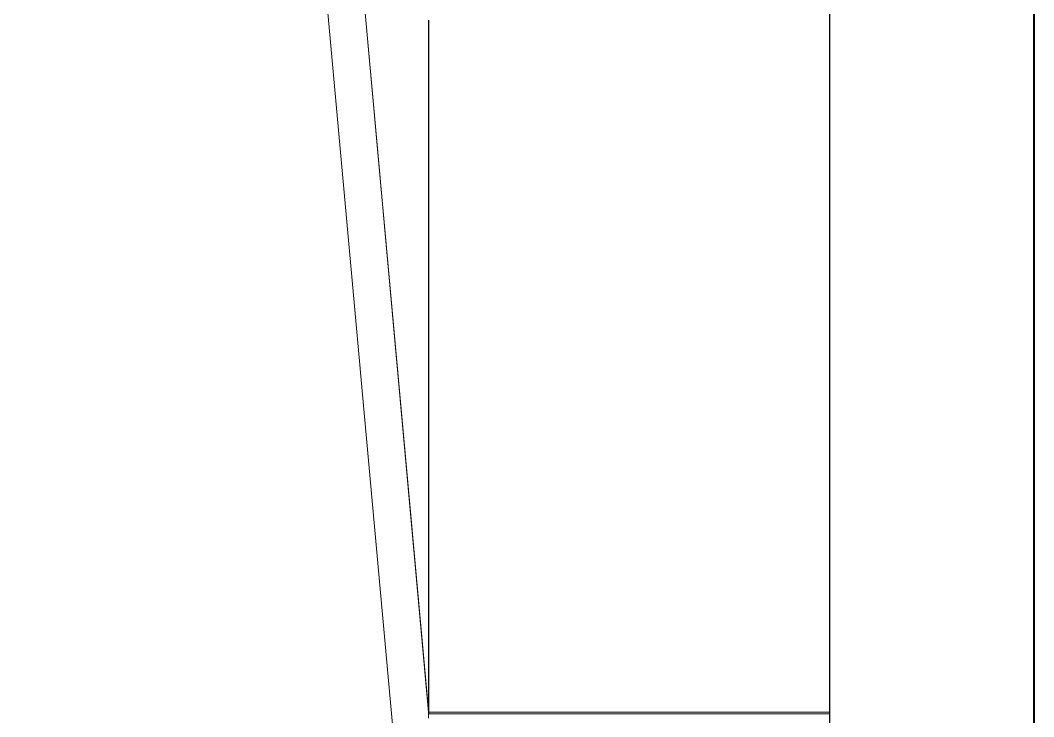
# Model space of a CAD drawing. Extents: x 65572 to 72871, y 30718 to 33858.
# Drawn here: x 65708.02 to 65710.501, y 32282.732 to 32284.437 of the extents above; entities that cross this region are included whole.
import ezdxf

# ---------------------------------------------------------------- set-up
doc = ezdxf.new("R2010")
doc.units = 0
doc.header["$LTSCALE"] = 0.5
doc.header["$MEASUREMENT"] = 0
doc.layers.get('0').update_dxf_attribs({"color": 20, "linetype": 'CONTINUOUS'})
for name, color, linetype, lineweight in [('Framing', 142, 'CONTINUOUS', 13), ('Layout', 154, 'CONTINUOUS', 5), ('Structure', 7, 'CONTINUOUS', 40)]:
    doc.layers.add(name, color=color, linetype=linetype, lineweight=lineweight)

# ---------------------------------------------------------------- blocks, each defined once
blk = doc.blocks.new('12fstg01')
at = {"color": 0, "linetype": 'ByBlock'}
blk.add_line((0.119707, 0), (0.163991, 0), dxfattribs=at)

msp = doc.modelspace()

# ---------------------------------------------------------------- linework, layer by layer
at = {"layer": 'Framing'}
msp.add_line((65710.00134, 32435.914212), (65710.00134, 32239.968035), dxfattribs=at)
at = {"layer": 'Layout', "linetype": 'ByBlock'}
for p, q in [((65708.020239, 32293.740525), (65709.019922, 32282.744013)), ((65709.020244, 32282.739827), (65708.020239, 32293.739881)), ((65708.020239, 32292.738824), (65709.019922, 32281.742312)), ((65710.00134, 32282.744013), (65709.019922, 32282.744013)), ((65710.001978, 32282.739827), (65709.020244, 32282.739827))]:
    msp.add_line(p, q, dxfattribs=at)
for points in [[(65709.019922, 32282.744013), (65709.019922, 32282.744703), (65709.019922, 32282.745394), (65709.019922, 32282.746085), (65709.019922, 32282.746775), (65709.019922, 32282.747466), (65709.019922, 32282.748157), (65709.019922, 32282.748847), (65709.019922, 32282.749538), (65709.019922, 32282.750228), (65709.019922, 32282.750919), (65709.019922, 32282.75161), (65709.019922, 32282.7523), (65709.019922, 32282.752991), (65709.019922, 32282.753682), (65709.019922, 32282.754372), (65709.019922, 32282.755063), (65709.019922, 32282.755754), (65709.019922, 32282.756444), (65709.019922, 32282.757135), (65709.019922, 32282.757825), (65709.019922, 32282.758516), (65709.019922, 32282.759207), (65709.019922, 32282.759897), (65709.019922, 32282.760588), (65709.019922, 32282.761279), (65709.019922, 32282.761969), (65709.019922, 32282.76266), (65709.019922, 32282.76335), (65709.019922, 32282.764041), (65709.019922, 32282.764732), (65709.019922, 32282.765422), (65709.019922, 32282.766113), (65709.019922, 32282.766804), (65709.019922, 32282.767494), (65709.019922, 32282.768185), (65709.019922, 32282.768875), (65709.019922, 32282.769566), (65709.019922, 32282.770257), (65709.019922, 32282.770947), (65709.019922, 32282.771638), (65709.019922, 32282.772329), (65709.019922, 32282.773019), (65709.019922, 32282.77371), (65709.019922, 32282.774401), (65709.019922, 32282.775091), (65709.019922, 32282.775782), (65709.019922, 32282.776472), (65709.019922, 32282.777163), (65709.019922, 32282.777854), (65709.019922, 32282.778544), (65709.019922, 32282.779235), (65709.019922, 32282.779926), (65709.019922, 32282.780616), (65709.019922, 32282.781307), (65709.019922, 32282.781997), (65709.019922, 32282.782688), (65709.019922, 32282.783379), (65709.019922, 32282.784069), (65709.019922, 32282.78476), (65709.019922, 32282.785451), (65709.019922, 32282.786141), (65709.019922, 32282.786832), (65709.019922, 32282.787523), (65709.019922, 32282.788213), (65709.019922, 32282.788904), (65709.019922, 32282.789594), (65709.019922, 32282.790285), (65709.019922, 32282.790976), (65709.019922, 32282.791666), (65709.019922, 32282.792357), (65709.019922, 32282.793048), (65709.019922, 32282.793738), (65709.019922, 32282.794429), (65709.019922, 32282.795119), (65709.019922, 32282.79581), (65709.019922, 32282.796501), (65709.019922, 32282.797191), (65709.019922, 32282.797882), (65709.019922, 32282.798573), (65709.019922, 32282.799263), (65709.019922, 32282.799954), (65709.019922, 32282.800645), (65709.019922, 32282.801335), (65709.019922, 32282.802026), (65709.019922, 32282.802716), (65709.019922, 32282.803407), (65709.019922, 32282.804098), (65709.019922, 32282.804788), (65709.019922, 32282.805479), (65709.019922, 32282.80617), (65709.019922, 32282.80686), (65709.019922, 32282.807551), (65709.019922, 32282.808241), (65709.019922, 32282.808932), (65709.019922, 32282.809623), (65709.019922, 32282.810313), (65709.019922, 32282.811004), (65709.019922, 32282.811695), (65709.019922, 32282.812385), (65709.019922, 32282.813076), (65709.019922, 32282.813766), (65709.019922, 32282.814457), (65709.019922, 32282.815148), (65709.019922, 32282.815838), (65709.019922, 32282.816529), (65709.019922, 32282.81722), (65709.019922, 32282.81791), (65709.019922, 32282.818601), (65709.019922, 32282.819292), (65709.019922, 32282.819982), (65709.019922, 32282.820673), (65709.019922, 32282.821363), (65709.019922, 32282.822054), (65709.019922, 32282.822745), (65709.019922, 32282.823435), (65709.019922, 32282.824126), (65709.019922, 32282.824817), (65709.019922, 32282.825507), (65709.019922, 32282.826198), (65709.019922, 32282.826888), (65709.019922, 32282.827579), (65709.019922, 32282.82827), (65709.019922, 32282.82896), (65709.019922, 32282.829651), (65709.019922, 32282.830342), (65709.019922, 32282.831032), (65709.019922, 32282.831723), (65709.019922, 32282.832414), (65709.019922, 32282.833104), (65709.019922, 32282.833795), (65709.019922, 32282.834485), (65709.019922, 32282.835176), (65709.019922, 32282.835867), (65709.019922, 32282.836557), (65709.019922, 32282.837248), (65709.019922, 32282.837939), (65709.019922, 32282.838629), (65709.019922, 32282.83932), (65709.019922, 32282.84001), (65709.019922, 32282.840701), (65709.019922, 32282.841392), (65709.019922, 32282.842082), (65709.019922, 32282.842773), (65709.019922, 32282.843464), (65709.019922, 32282.844154), (65709.019922, 32282.844845), (65709.019922, 32282.845535), (65709.019922, 32282.846226), (65709.019922, 32282.846917), (65709.019922, 32282.847607), (65709.019922, 32282.848298), (65709.019922, 32282.848989), (65709.019922, 32282.849679), (65709.019922, 32282.85037), (65709.019922, 32282.851061), (65709.019922, 32282.851751), (65709.019922, 32282.852442), (65709.019922, 32282.853132), (65709.019922, 32282.853823), (65709.019922, 32282.854514), (65709.019922, 32282.855204), (65709.019922, 32282.855895), (65709.019922, 32282.856586), (65709.019922, 32282.857276), (65709.019922, 32282.857967), (65709.019922, 32282.858657), (65709.019922, 32282.859348), (65709.019922, 32282.860039), (65709.019922, 32282.860729), (65709.019922, 32282.86142), (65709.019922, 32282.862111), (65709.019922, 32282.862801), (65709.019922, 32282.863492), (65709.019922, 32282.864183), (65709.019922, 32282.864873), (65709.019922, 32282.865564), (65709.019922, 32282.866254), (65709.019922, 32282.866945), (65709.019922, 32282.867636), (65709.019922, 32282.868326), (65709.019922, 32282.869017), (65709.019922, 32282.869708), (65709.019922, 32282.870398), (65709.019922, 32282.871089), (65709.019922, 32282.871779), (65709.019922, 32282.87247), (65709.019922, 32282.873161), (65709.019922, 32282.873851), (65709.019922, 32282.874542), (65709.019922, 32282.875233), (65709.019922, 32282.875923), (65709.019922, 32282.876614), (65709.019922, 32282.877305), (65709.019922, 32282.877995), (65709.019922, 32282.878686), (65709.019922, 32282.879376), (65709.019922, 32282.880067), (65709.019922, 32282.880758), (65709.019922, 32282.881448), (65709.019922, 32282.882139), (65709.019922, 32282.88283), (65709.019922, 32282.88352), (65709.019922, 32282.884211), (65709.019922, 32282.884901), (65709.019922, 32282.885592), (65709.019922, 32282.886283), (65709.019922, 32282.886973), (65709.019922, 32282.887664), (65709.019922, 32282.888355), (65709.019922, 32282.889045), (65709.019922, 32282.889736), (65709.019922, 32282.890426), (65709.019922, 32282.891117), (65709.019922, 32282.891808), (65709.019922, 32282.892498), (65709.019922, 32282.893189), (65709.019922, 32282.89388), (65709.019922, 32282.89457), (65709.019922, 32282.895261), (65709.019922, 32282.895952), (65709.019922, 32282.896642), (65709.019922, 32282.897333), (65709.019922, 32282.898023), (65709.019922, 32282.898714), (65709.019922, 32282.899405), (65709.019922, 32282.900095), (65709.019922, 32282.900786), (65709.019922, 32282.901477), (65709.019922, 32282.902167), (65709.019922, 32282.902858), (65709.019922, 32282.903548), (65709.019922, 32282.904239), (65709.019922, 32282.90493), (65709.019922, 32282.90562), (65709.019922, 32282.906311), (65709.019922, 32282.907002), (65709.019922, 32282.907692), (65709.019922, 32282.908383), (65709.019922, 32282.909074), (65709.019922, 32282.909764), (65709.019922, 32282.910455), (65709.019922, 32282.911145), (65709.019922, 32282.911836), (65709.019922, 32282.912527), (65709.019922, 32282.913217), (65709.019922, 32282.913908), (65709.019922, 32282.914599), (65709.019922, 32282.915289), (65709.019922, 32282.91598), (65709.019922, 32282.91667), (65709.019922, 32282.917361), (65709.019922, 32282.918052), (65709.019922, 32282.918742), (65709.019922, 32282.919433), (65709.019922, 32282.920124), (65709.019922, 32282.920814), (65709.019922, 32282.921505), (65709.019922, 32282.922196), (65709.019922, 32282.922886), (65709.019922, 32282.923577), (65709.019922, 32282.924267), (65709.019922, 32282.924958), (65709.019922, 32282.925649), (65709.019922, 32282.926339), (65709.019922, 32282.92703), (65709.019922, 32282.927721), (65709.019922, 32282.928411), (65709.019922, 32282.929102), (65709.019922, 32282.929792), (65709.019922, 32282.930483), (65709.019922, 32282.931174), (65709.019922, 32282.931864), (65709.019922, 32282.932555), (65709.019922, 32282.933246), (65709.019922, 32282.933936), (65709.019922, 32282.934627), (65709.019922, 32282.935317), (65709.019922, 32282.936008), (65709.019922, 32282.936699), (65709.019922, 32282.937389), (65709.019922, 32282.93808), (65709.019922, 32282.938771), (65709.019922, 32282.939461), (65709.019922, 32282.940152), (65709.019922, 32282.940843), (65709.019922, 32282.941533), (65709.019922, 32282.942224), (65709.019922, 32282.942914), (65709.019922, 32282.943605), (65709.019922, 32282.944296), (65709.019922, 32282.944986), (65709.019922, 32282.945677), (65709.019922, 32282.946368), (65709.019922, 32282.947058), (65709.019922, 32282.947749), (65709.019922, 32282.948439), (65709.019922, 32282.94913), (65709.019922, 32282.949821), (65709.019922, 32282.950511), (65709.019922, 32282.951202), (65709.019922, 32282.951893), (65709.019922, 32282.952583), (65709.019922, 32282.953274), (65709.019922, 32282.953965), (65709.019922, 32282.954655), (65709.019922, 32282.955346), (65709.019922, 32282.956036), (65709.019922, 32282.956727), (65709.019922, 32282.957418), (65709.019922, 32282.958108), (65709.019922, 32282.958799), (65709.019922, 32282.95949), (65709.019922, 32282.96018), (65709.019922, 32282.960871), (65709.019922, 32282.961561), (65709.019922, 32282.962252), (65709.019922, 32282.962943), (65709.019922, 32282.963633), (65709.019922, 32282.964324), (65709.019922, 32282.965015), (65709.019922, 32282.965705), (65709.019922, 32282.966396), (65709.019922, 32282.967086), (65709.019922, 32282.967777), (65709.019922, 32282.968468), (65709.019922, 32282.969158), (65709.019922, 32282.969849), (65709.019922, 32282.97054), (65709.019922, 32282.97123), (65709.019922, 32282.971921), (65709.019922, 32282.972612), (65709.019922, 32282.973302), (65709.019922, 32282.973993), (65709.019922, 32282.974683), (65709.019922, 32282.975374), (65709.019922, 32282.976065), (65709.019922, 32282.976755), (65709.019922, 32282.977446), (65709.019922, 32282.978137), (65709.019922, 32282.978827), (65709.019922, 32282.979518), (65709.019922, 32282.980208), (65709.019922, 32282.980899), (65709.019922, 32282.98159), (65709.019922, 32282.98228), (65709.019922, 32282.982971), (65709.019922, 32282.983662), (65709.019922, 32282.984352), (65709.019922, 32282.985043), (65709.019922, 32282.985734), (65709.019922, 32282.986424), (65709.019922, 32282.987115), (65709.019922, 32282.987805), (65709.019922, 32282.988496), (65709.019922, 32282.989187), (65709.019922, 32282.989877), (65709.019922, 32282.990568), (65709.019922, 32282.991259), (65709.019922, 32282.991949), (65709.019922, 32282.99264), (65709.019922, 32282.99333), (65709.019922, 32282.994021), (65709.019922, 32282.994712), (65709.019922, 32282.995402), (65709.019922, 32282.996093), (65709.019922, 32282.996784), (65709.019922, 32282.997474), (65709.019922, 32282.998165), (65709.019922, 32282.998856), (65709.019922, 32282.999546), (65709.019922, 32283.000237), (65709.019922, 32283.000927), (65709.019922, 32283.001618), (65709.019922, 32283.002309), (65709.019922, 32283.002999), (65709.019922, 32283.00369), (65709.019922, 32283.004381), (65709.019922, 32283.005071), (65709.019922, 32283.005762), (65709.019922, 32283.006452), (65709.019922, 32283.007143), (65709.019922, 32283.007834), (65709.019922, 32283.008524), (65709.019922, 32283.009215), (65709.019922, 32283.009906), (65709.019922, 32283.010596), (65709.019922, 32283.011287), (65709.019922, 32283.011977), (65709.019922, 32283.012668), (65709.019922, 32283.013359), (65709.019922, 32283.014049), (65709.019922, 32283.01474), (65709.019922, 32283.015431), (65709.019922, 32283.016121), (65709.019922, 32283.016812), (65709.019922, 32283.017503), (65709.019922, 32283.018193), (65709.019922, 32283.018884), (65709.019922, 32283.019574), (65709.019922, 32283.020265), (65709.019922, 32283.020956), (65709.019922, 32283.021646), (65709.019922, 32283.022337), (65709.019922, 32283.023028), (65709.019922, 32283.023718), (65709.019922, 32283.024409), (65709.019922, 32283.025099), (65709.019922, 32283.02579), (65709.019922, 32283.026481), (65709.019922, 32283.027171), (65709.019922, 32283.027862), (65709.019922, 32283.028553), (65709.019922, 32283.029243), (65709.019922, 32283.029934), (65709.019922, 32283.030625), (65709.019922, 32283.031315), (65709.019922, 32283.032006), (65709.019922, 32283.032696), (65709.019922, 32283.033387), (65709.019922, 32283.034078), (65709.019922, 32283.034768), (65709.019922, 32283.035459), (65709.019922, 32283.03615), (65709.019922, 32283.03684), (65709.019922, 32283.037531), (65709.019922, 32283.038221), (65709.019922, 32283.038912), (65709.019922, 32283.039603), (65709.019922, 32283.040293), (65709.019922, 32283.040984), (65709.019922, 32283.041675), (65709.019922, 32283.042365), (65709.019922, 32283.043056), (65709.019922, 32283.043746), (65709.019922, 32283.044437), (65709.019922, 32283.045801), (65709.019922, 32283.047838), (65709.019922, 32283.049876), (65709.019922, 32283.051913), (65709.019922, 32283.05395), (65709.019922, 32283.055987), (65709.019922, 32283.058025), (65709.019922, 32283.060062), (65709.019922, 32283.062099), (65709.019922, 32283.064136), (65709.019922, 32283.066174), (65709.019922, 32283.068211), (65709.019922, 32283.070248), (65709.019922, 32283.072285), (65709.019922, 32283.074323), (65709.019922, 32283.07636), (65709.019922, 32283.078397), (65709.019922, 32283.080435), (65709.019922, 32283.082472), (65709.019922, 32283.084509), (65709.019922, 32283.086546), (65709.019922, 32283.088584), (65709.019922, 32283.090621), (65709.019922, 32283.092658), (65709.019922, 32283.094695), (65709.019922, 32283.096733), (65709.019922, 32283.09877), (65709.019922, 32283.100807), (65709.019922, 32283.102844), (65709.019922, 32283.104882), (65709.019922, 32283.106919), (65709.019922, 32283.108956), (65709.019922, 32283.110993), (65709.019922, 32283.113031), (65709.019922, 32283.115068), (65709.019922, 32283.117105), (65709.019922, 32283.119142), (65709.019922, 32283.12118), (65709.019922, 32283.123217), (65709.019922, 32283.125254), (65709.019922, 32283.127292), (65709.019922, 32283.129329), (65709.019922, 32283.131366), (65709.019922, 32283.133403), (65709.019922, 32283.135441), (65709.019922, 32283.137478), (65709.019922, 32283.139515), (65709.019922, 32283.141552), (65709.019922, 32283.14359), (65709.019922, 32283.145627), (65709.019922, 32283.147664), (65709.019922, 32283.149701), (65709.019922, 32283.151739), (65709.019922, 32283.153776), (65709.019922, 32283.155813), (65709.019922, 32283.15785), (65709.019922, 32283.159888), (65709.019922, 32283.161925), (65709.019922, 32283.163962), (65709.019922, 32283.165999), (65709.019922, 32283.168037), (65709.019922, 32283.170074), (65709.019922, 32283.172111), (65709.019922, 32283.174149), (65709.019922, 32283.176186), (65709.019922, 32283.178223), (65709.019922, 32283.18026), (65709.019922, 32283.182298), (65709.019922, 32283.184335), (65709.019922, 32283.186372), (65709.019922, 32283.188409), (65709.019922, 32283.190447), (65709.019922, 32283.192484), (65709.019922, 32283.194521), (65709.019922, 32283.196558), (65709.019922, 32283.198596), (65709.019922, 32283.200633), (65709.019922, 32283.20267), (65709.019922, 32283.204707), (65709.019922, 32283.206745), (65709.019922, 32283.208782), (65709.019922, 32283.210819), (65709.019922, 32283.212856), (65709.019922, 32283.214894), (65709.019922, 32283.216931), (65709.019922, 32283.218968), (65709.019922, 32283.221006), (65709.019922, 32283.223043), (65709.019922, 32283.22508), (65709.019922, 32283.227117), (65709.019922, 32283.229155), (65709.019922, 32283.231192), (65709.019922, 32283.233229), (65709.019922, 32283.235266), (65709.019922, 32283.237304), (65709.019922, 32283.239341), (65709.019922, 32283.241378), (65709.019922, 32283.243415), (65709.019922, 32283.245453), (65709.019922, 32283.24749), (65709.019922, 32283.249527), (65709.019922, 32283.251564), (65709.019922, 32283.253602), (65709.019922, 32283.255639), (65709.019922, 32283.257676), (65709.019922, 32283.259713), (65709.019922, 32283.261751), (65709.019922, 32283.263788), (65709.019922, 32283.265825), (65709.019922, 32283.267863), (65709.019922, 32283.2699), (65709.019922, 32283.271937), (65709.019922, 32283.273974), (65709.019922, 32283.276012), (65709.019922, 32283.278049), (65709.019922, 32283.280086), (65709.019922, 32283.282123), (65709.019922, 32283.284161), (65709.019922, 32283.286198), (65709.019922, 32283.288235), (65709.019922, 32283.290272), (65709.019922, 32283.29231), (65709.019922, 32283.294347), (65709.019922, 32283.296384), (65709.019922, 32283.298421), (65709.019922, 32283.300459), (65709.019922, 32283.302496), (65709.019922, 32283.304533), (65709.019922, 32283.30657), (65709.019922, 32283.308608), (65709.019922, 32283.310645), (65709.019922, 32283.312682), (65709.019922, 32283.31472), (65709.019922, 32283.316757), (65709.019922, 32283.318794), (65709.019922, 32283.320831), (65709.019922, 32283.322869), (65709.019922, 32283.324906), (65709.019922, 32283.326943), (65709.019922, 32283.32898), (65709.019922, 32283.331018), (65709.019922, 32283.333055), (65709.019922, 32283.335092), (65709.019922, 32283.337129), (65709.019922, 32283.339167), (65709.019922, 32283.341204), (65709.019922, 32283.343241), (65709.019922, 32283.345278), (65709.019922, 32283.347316), (65709.019922, 32283.349353), (65709.019922, 32283.35139), (65709.019922, 32283.353427), (65709.019922, 32283.355465), (65709.019922, 32283.357502), (65709.019922, 32283.359539), (65709.019922, 32283.361577), (65709.019922, 32283.363614), (65709.019922, 32283.365651), (65709.019922, 32283.367688), (65709.019922, 32283.369726), (65709.019922, 32283.371763), (65709.019922, 32283.3738), (65709.019922, 32283.375837), (65709.019922, 32283.377875), (65709.019922, 32283.379912), (65709.019922, 32283.381949), (65709.019922, 32283.383986), (65709.019922, 32283.386024), (65709.019922, 32283.388061), (65709.019922, 32283.390098), (65709.019922, 32283.392135), (65709.019922, 32283.394173), (65709.019922, 32283.39621), (65709.019922, 32283.398247), (65709.019922, 32283.400284), (65709.019922, 32283.402322), (65709.019922, 32283.404359), (65709.019922, 32283.406396), (65709.019922, 32283.408434), (65709.019922, 32283.410471), (65709.019922, 32283.412508), (65709.019922, 32283.414545), (65709.019922, 32283.416583), (65709.019922, 32283.41862), (65709.019922, 32283.420657), (65709.019922, 32283.422694), (65709.019922, 32283.424732), (65709.019922, 32283.426769), (65709.019922, 32283.428806), (65709.019922, 32283.430843), (65709.019922, 32283.432881), (65709.019922, 32283.434918), (65709.019922, 32283.436955), (65709.019922, 32283.438992), (65709.019922, 32283.44103), (65709.019922, 32283.443067), (65709.019922, 32283.445104), (65709.019922, 32283.447141), (65709.019922, 32283.449179), (65709.019922, 32283.451216), (65709.019922, 32283.453253), (65709.019922, 32283.455291), (65709.019922, 32283.457328), (65709.019922, 32283.459365), (65709.019922, 32283.461402), (65709.019922, 32283.46344), (65709.019922, 32283.465477), (65709.019922, 32283.467514), (65709.019922, 32283.469551), (65709.019922, 32283.471589), (65709.019922, 32283.473626), (65709.019922, 32283.475663), (65709.019922, 32283.4777), (65709.019922, 32283.479738), (65709.019922, 32283.481775), (65709.019922, 32283.483812), (65709.019922, 32283.485849), (65709.019922, 32283.487887), (65709.019922, 32283.489924), (65709.019922, 32283.491961), (65709.019922, 32283.493998), (65709.019922, 32283.496036), (65709.019922, 32283.498073), (65709.019922, 32283.50011), (65709.019922, 32283.502148), (65709.019922, 32283.504185), (65709.019922, 32283.506222), (65709.019922, 32283.508259), (65709.019922, 32283.510297), (65709.019922, 32283.512334), (65709.019922, 32283.514371), (65709.019922, 32283.516408), (65709.019922, 32283.518446), (65709.019922, 32283.520483), (65709.019922, 32283.52252), (65709.019922, 32283.524557), (65709.019922, 32283.526595), (65709.019922, 32283.528632), (65709.019922, 32283.530669), (65709.019922, 32283.532706), (65709.019922, 32283.534744), (65709.019922, 32283.536781), (65709.019922, 32283.538818), (65709.019922, 32283.540855), (65709.019922, 32283.542893), (65709.019922, 32283.54493), (65709.019922, 32283.546967), (65709.019922, 32283.549005), (65709.019922, 32283.551042), (65709.019922, 32283.553079), (65709.019922, 32283.555116), (65709.019922, 32283.557154), (65709.019922, 32283.559191), (65709.019922, 32283.561228), (65709.019922, 32283.563265), (65709.019922, 32283.565303), (65709.019922, 32283.56734), (65709.019922, 32283.569377), (65709.019922, 32283.571414), (65709.019922, 32283.573452), (65709.019922, 32283.575489), (65709.019922, 32283.577526), (65709.019922, 32283.579563), (65709.019922, 32283.581601), (65709.019922, 32283.583638), (65709.019922, 32283.585675), (65709.019922, 32283.587712), (65709.019922, 32283.58975), (65709.019922, 32283.591787), (65709.019922, 32283.593824), (65709.019922, 32283.595862), (65709.019922, 32283.597899), (65709.019922, 32283.599936), (65709.019922, 32283.601973), (65709.019922, 32283.604011), (65709.019922, 32283.606048), (65709.019922, 32283.608085), (65709.019922, 32283.610122), (65709.019922, 32283.61216), (65709.019922, 32283.614197), (65709.019922, 32283.616234), (65709.019922, 32283.618271), (65709.019922, 32283.620309), (65709.019922, 32283.622346), (65709.019922, 32283.624383), (65709.019922, 32283.62642), (65709.019922, 32283.628458), (65709.019922, 32283.630495), (65709.019922, 32283.632532), (65709.019922, 32283.634569), (65709.019922, 32283.636607), (65709.019922, 32283.638644), (65709.019922, 32283.640681), (65709.019922, 32283.642719), (65709.019922, 32283.644756), (65709.019922, 32283.646793), (65709.019922, 32283.64883), (65709.019922, 32283.650868), (65709.019922, 32283.652905), (65709.019922, 32283.654942), (65709.019922, 32283.656979), (65709.019922, 32283.659017), (65709.019922, 32283.661054), (65709.019922, 32283.663091), (65709.019922, 32283.665128), (65709.019922, 32283.667166), (65709.019922, 32283.669203), (65709.019922, 32283.67124), (65709.019922, 32283.673277), (65709.019922, 32283.675315), (65709.019922, 32283.677352), (65709.019922, 32283.679389), (65709.019922, 32283.681426), (65709.019922, 32283.683464), (65709.019922, 32283.685501), (65709.019922, 32283.687538), (65709.019922, 32283.689576), (65709.019922, 32283.691613), (65709.019922, 32283.69365), (65709.019922, 32283.695687), (65709.019922, 32283.697725), (65709.019922, 32283.699762), (65709.019922, 32283.701799), (65709.019922, 32283.703836), (65709.019922, 32283.705874), (65709.019922, 32283.707911), (65709.019922, 32283.709948), (65709.019922, 32283.711985), (65709.019922, 32283.714023), (65709.019922, 32283.71606), (65709.019922, 32283.718097), (65709.019922, 32283.720134), (65709.019922, 32283.722172), (65709.019922, 32283.724209), (65709.019922, 32283.726246), (65709.019922, 32283.728283), (65709.019922, 32283.730321), (65709.019922, 32283.732358), (65709.019922, 32283.734395), (65709.019922, 32283.736433), (65709.019922, 32283.73847), (65709.019922, 32283.740507), (65709.019922, 32283.742544), (65709.019922, 32283.744582), (65709.019922, 32283.746619), (65709.019922, 32283.748656), (65709.019922, 32283.750693), (65709.019922, 32283.752731), (65709.019922, 32283.754768), (65709.019922, 32283.756805), (65709.019922, 32283.758842), (65709.019922, 32283.76088), (65709.019922, 32283.762917), (65709.019922, 32283.764954), (65709.019922, 32283.766991), (65709.019922, 32283.769029), (65709.019922, 32283.771066), (65709.019922, 32283.773103), (65709.019922, 32283.77514), (65709.019922, 32283.777178), (65709.019922, 32283.779215), (65709.019922, 32283.781252), (65709.019922, 32283.78329), (65709.019922, 32283.785327), (65709.019922, 32283.787364), (65709.019922, 32283.789401), (65709.019922, 32283.791439), (65709.019922, 32283.793476), (65709.019922, 32283.795513), (65709.019922, 32283.79755), (65709.019922, 32283.799588), (65709.019922, 32283.801625), (65709.019922, 32283.803662), (65709.019922, 32283.805699), (65709.019922, 32283.807737), (65709.019922, 32283.809774), (65709.019922, 32283.811811), (65709.019922, 32283.813848), (65709.019922, 32283.815886), (65709.019922, 32283.817923), (65709.019922, 32283.81996), (65709.019922, 32283.821997), (65709.019922, 32283.824035), (65709.019922, 32283.826072), (65709.019922, 32283.828109), (65709.019922, 32283.830147), (65709.019922, 32283.832184), (65709.019922, 32283.834221), (65709.019922, 32283.836258), (65709.019922, 32283.838296), (65709.019922, 32283.840333), (65709.019922, 32283.84237), (65709.019922, 32283.844407), (65709.019922, 32283.846445), (65709.019922, 32283.848482), (65709.019922, 32283.850519), (65709.019922, 32283.852556), (65709.019922, 32283.854594), (65709.019922, 32283.856631), (65709.019922, 32283.858668), (65709.019922, 32283.860705), (65709.019922, 32283.862743), (65709.019922, 32283.86478), (65709.019922, 32283.866817), (65709.019922, 32283.868854), (65709.019922, 32283.870892), (65709.019922, 32283.872929), (65709.019922, 32283.874966), (65709.019922, 32283.877004), (65709.019922, 32283.879041), (65709.019922, 32283.881078), (65709.019922, 32283.883115), (65709.019922, 32283.885153), (65709.019922, 32283.88719), (65709.019922, 32283.889227), (65709.019922, 32283.891264), (65709.019922, 32283.893302), (65709.019922, 32283.895339), (65709.019922, 32283.897376), (65709.019922, 32283.899413), (65709.019922, 32283.901451), (65709.019922, 32283.903488), (65709.019922, 32283.905525), (65709.019922, 32283.907562), (65709.019922, 32283.9096), (65709.019922, 32283.911637), (65709.019922, 32283.913674), (65709.019922, 32283.915711), (65709.019922, 32283.917749), (65709.019922, 32283.919786), (65709.019922, 32283.921823), (65709.019922, 32283.923861), (65709.019922, 32283.925898), (65709.019922, 32283.927935), (65709.019922, 32283.929972), (65709.019922, 32283.93201), (65709.019922, 32283.935291), (65709.019922, 32283.938573), (65709.019922, 32283.941855), (65709.019922, 32283.945136), (65709.019922, 32283.948418), (65709.019922, 32283.9517), (65709.019922, 32283.954982), (65709.019922, 32283.958263), (65709.019922, 32283.961545), (65709.019922, 32283.964827), (65709.019922, 32283.968109), (65709.019922, 32283.97139), (65709.019922, 32283.974672), (65709.019922, 32283.977954), (65709.019922, 32283.981236), (65709.019922, 32283.984517), (65709.019922, 32283.987799), (65709.019922, 32283.991081), (65709.019922, 32283.994363), (65709.019922, 32283.997644), (65709.019922, 32284.000926), (65709.019922, 32284.004208), (65709.019922, 32284.007489), (65709.019922, 32284.010771), (65709.019922, 32284.014053), (65709.019922, 32284.017335), (65709.019922, 32284.020616), (65709.019922, 32284.023898), (65709.019922, 32284.02718), (65709.019922, 32284.030462), (65709.019922, 32284.033743), (65709.019922, 32284.037025), (65709.019922, 32284.040307), (65709.019922, 32284.043589), (65709.019922, 32284.04687), (65709.019922, 32284.050152), (65709.019922, 32284.053434), (65709.019922, 32284.056715), (65709.019922, 32284.059997), (65709.019922, 32284.063279), (65709.019922, 32284.066561), (65709.019922, 32284.069842), (65709.019922, 32284.073124), (65709.019922, 32284.076406), (65709.019922, 32284.079688), (65709.019922, 32284.082969), (65709.019922, 32284.086251), (65709.019922, 32284.089533), (65709.019922, 32284.092815), (65709.019922, 32284.096096), (65709.019922, 32284.099378), (65709.019922, 32284.10266), (65709.019922, 32284.105941), (65709.019922, 32284.109223), (65709.019922, 32284.112505), (65709.019922, 32284.115787), (65709.019922, 32284.119068), (65709.019922, 32284.12235), (65709.019922, 32284.125632), (65709.019922, 32284.128914), (65709.019922, 32284.132195), (65709.019922, 32284.135477), (65709.019922, 32284.138759), (65709.019922, 32284.142041), (65709.019922, 32284.145322), (65709.019922, 32284.148604), (65709.019922, 32284.151886), (65709.019922, 32284.155167), (65709.019922, 32284.158449), (65709.019922, 32284.161731), (65709.019922, 32284.165013), (65709.019922, 32284.168294), (65709.019922, 32284.171576), (65709.019922, 32284.174858), (65709.019922, 32284.17814), (65709.019922, 32284.181421), (65709.019922, 32284.184703), (65709.019922, 32284.187985), (65709.019922, 32284.191267), (65709.019922, 32284.194548), (65709.019922, 32284.19783), (65709.019922, 32284.201112), (65709.019922, 32284.204393), (65709.019922, 32284.207675), (65709.019922, 32284.210957), (65709.019922, 32284.214239), (65709.019922, 32284.21752), (65709.019922, 32284.220802), (65709.019922, 32284.224084), (65709.019922, 32284.227366), (65709.019922, 32284.230647), (65709.019922, 32284.233929), (65709.019922, 32284.237211), (65709.019922, 32284.240493), (65709.019922, 32284.243774), (65709.019922, 32284.247056), (65709.019922, 32284.250338), (65709.019922, 32284.25362), (65709.019922, 32284.256901), (65709.019922, 32284.260183), (65709.019922, 32284.263465), (65709.019922, 32284.266746), (65709.019922, 32284.270028), (65709.019922, 32284.27331), (65709.019922, 32284.276592), (65709.019922, 32284.279873), (65709.019922, 32284.283155), (65709.019922, 32284.286437), (65709.019922, 32284.289719), (65709.019922, 32284.293), (65709.019922, 32284.296282), (65709.019922, 32284.299564), (65709.019922, 32284.302846), (65709.019922, 32284.306127), (65709.019922, 32284.309409), (65709.019922, 32284.312691), (65709.019922, 32284.315972), (65709.019922, 32284.319254), (65709.019922, 32284.322536), (65709.019922, 32284.325818), (65709.019922, 32284.329099), (65709.019922, 32284.332381), (65709.019922, 32284.335663), (65709.019922, 32284.338945), (65709.019922, 32284.342226), (65709.019922, 32284.345508), (65709.019922, 32284.34879), (65709.019922, 32284.352072), (65709.019922, 32284.355353), (65709.019922, 32284.358635), (65709.019922, 32284.361917), (65709.019922, 32284.365198), (65709.019922, 32284.36848), (65709.019922, 32284.371762), (65709.019922, 32284.375044), (65709.019922, 32284.378325), (65709.019922, 32284.381607), (65709.019922, 32284.384889), (65709.019922, 32284.388171), (65709.019922, 32284.391452), (65709.019922, 32284.394734), (65709.019922, 32284.398016), (65709.019922, 32284.401298), (65709.019922, 32284.404579), (65709.019922, 32284.407861), (65709.019922, 32284.411143), (65709.019922, 32284.414424), (65709.019922, 32284.417706), (65709.019922, 32284.420988), (65709.019922, 32284.42427), (65709.019922, 32284.427551), (65709.019922, 32284.430833), (65709.019922, 32284.434115), (65709.019922, 32284.437397)], [(65709.019922, 32282.729046), (65709.019922, 32282.736529), (65709.019922, 32282.744013)]]:
    msp.add_lwpolyline(points, dxfattribs=at)
at = {"layer": 'Layout', "linetype": 'ByBlock', "flags": 128}
msp.add_lwpolyline([(65709.020244, 32282.739827), (65709.020244, 32282.740518), (65709.020244, 32282.741208), (65709.020244, 32282.741899), (65709.020244, 32282.74259), (65709.020244, 32282.743281), (65709.020244, 32282.743972), (65709.020244, 32282.744663), (65709.020244, 32282.745354), (65709.020244, 32282.746044), (65709.020244, 32282.746735), (65709.020244, 32282.747426), (65709.020244, 32282.748117), (65709.020244, 32282.748808), (65709.020244, 32282.749499), (65709.020244, 32282.75019), (65709.020244, 32282.75088), (65709.020244, 32282.751571), (65709.020244, 32282.752262), (65709.020244, 32282.752953), (65709.020244, 32282.753644), (65709.020244, 32282.754335), (65709.020244, 32282.755026), (65709.020244, 32282.755716), (65709.020244, 32282.756407), (65709.020244, 32282.757098), (65709.020244, 32282.757789), (65709.020244, 32282.75848), (65709.020244, 32282.759171), (65709.020244, 32282.759862), (65709.020244, 32282.760552), (65709.020244, 32282.761243), (65709.020244, 32282.761934), (65709.020244, 32282.762625), (65709.020244, 32282.763316), (65709.020244, 32282.764007), (65709.020244, 32282.764697), (65709.020244, 32282.765388), (65709.020244, 32282.766079), (65709.020244, 32282.76677), (65709.020244, 32282.767461), (65709.020244, 32282.768152), (65709.020244, 32282.768843), (65709.020244, 32282.769533), (65709.020244, 32282.770224), (65709.020244, 32282.770915), (65709.020244, 32282.771606), (65709.020244, 32282.772297), (65709.020244, 32282.772988), (65709.020244, 32282.773679), (65709.020244, 32282.774369), (65709.020244, 32282.77506), (65709.020244, 32282.775751), (65709.020244, 32282.776442), (65709.020244, 32282.777133), (65709.020244, 32282.777824), (65709.020244, 32282.778515), (65709.020244, 32282.779205), (65709.020244, 32282.779896), (65709.020244, 32282.780587), (65709.020244, 32282.781278), (65709.020244, 32282.781969), (65709.020244, 32282.78266), (65709.020244, 32282.783351), (65709.020244, 32282.784041), (65709.020244, 32282.784732), (65709.020244, 32282.785423), (65709.020244, 32282.786114), (65709.020244, 32282.786805), (65709.020244, 32282.787496), (65709.020244, 32282.788186), (65709.020244, 32282.788877), (65709.020244, 32282.789568), (65709.020244, 32282.790259), (65709.020244, 32282.79095), (65709.020244, 32282.791641), (65709.020244, 32282.792332), (65709.020244, 32282.793022), (65709.020244, 32282.793713), (65709.020244, 32282.794404), (65709.020244, 32282.795095), (65709.020244, 32282.795786), (65709.020244, 32282.796477), (65709.020244, 32282.797168), (65709.020244, 32282.797858), (65709.020244, 32282.798549), (65709.020244, 32282.79924), (65709.020244, 32282.799931), (65709.020244, 32282.800622), (65709.020244, 32282.801313), (65709.020244, 32282.802004), (65709.020244, 32282.802694), (65709.020244, 32282.803385), (65709.020244, 32282.804076), (65709.020244, 32282.804767), (65709.020244, 32282.805458), (65709.020244, 32282.806149), (65709.020244, 32282.80684), (65709.020244, 32282.80753), (65709.020244, 32282.808221), (65709.020244, 32282.808912), (65709.020244, 32282.809603), (65709.020244, 32282.810294), (65709.020244, 32282.810985), (65709.020244, 32282.811675), (65709.020244, 32282.812366), (65709.020244, 32282.813057), (65709.020244, 32282.813748), (65709.020244, 32282.814439), (65709.020244, 32282.81513), (65709.020244, 32282.815821), (65709.020244, 32282.816511), (65709.020244, 32282.817202), (65709.020244, 32282.817893), (65709.020244, 32282.818584), (65709.020244, 32282.819275), (65709.020244, 32282.819966), (65709.020244, 32282.820657), (65709.020244, 32282.821347), (65709.020244, 32282.822038), (65709.020244, 32282.822729), (65709.020244, 32282.82342), (65709.020244, 32282.824111), (65709.020244, 32282.824802), (65709.020244, 32282.825493), (65709.020244, 32282.826183), (65709.020244, 32282.826874), (65709.020244, 32282.827565), (65709.020244, 32282.828256), (65709.020244, 32282.828947), (65709.020244, 32282.829638), (65709.020244, 32282.830329), (65709.020244, 32282.831019), (65709.020244, 32282.83171), (65709.020244, 32282.832401), (65709.020244, 32282.833092), (65709.020244, 32282.833783), (65709.020244, 32282.834474), (65709.020244, 32282.835164), (65709.020244, 32282.835855), (65709.020244, 32282.836546), (65709.020244, 32282.837237), (65709.020244, 32282.837928), (65709.020244, 32282.838619), (65709.020244, 32282.83931), (65709.020244, 32282.84), (65709.020244, 32282.840691), (65709.020244, 32282.841382), (65709.020244, 32282.842073), (65709.020244, 32282.842764), (65709.020244, 32282.843455), (65709.020244, 32282.844146), (65709.020244, 32282.844836), (65709.020244, 32282.845527), (65709.020244, 32282.846218), (65709.020244, 32282.846909), (65709.020244, 32282.8476), (65709.020244, 32282.848291), (65709.020244, 32282.848982), (65709.020244, 32282.849672), (65709.020244, 32282.850363), (65709.020244, 32282.851054), (65709.020244, 32282.851745), (65709.020244, 32282.852436), (65709.020244, 32282.853127), (65709.020244, 32282.853818), (65709.020244, 32282.854508), (65709.020244, 32282.855199), (65709.020244, 32282.85589), (65709.020244, 32282.856581), (65709.020244, 32282.857272), (65709.020244, 32282.857963), (65709.020244, 32282.858654), (65709.020244, 32282.859344), (65709.020244, 32282.860035), (65709.020244, 32282.860726), (65709.020244, 32282.861417), (65709.020244, 32282.862108), (65709.020244, 32282.862799), (65709.020244, 32282.863489), (65709.020244, 32282.86418), (65709.020244, 32282.864871), (65709.020244, 32282.865562), (65709.020244, 32282.866253), (65709.020244, 32282.866944), (65709.020244, 32282.867635), (65709.020244, 32282.868325), (65709.020244, 32282.869016), (65709.020244, 32282.869707), (65709.020244, 32282.870398), (65709.020244, 32282.871089), (65709.020244, 32282.87178), (65709.020244, 32282.872471), (65709.020244, 32282.873161), (65709.020244, 32282.873852), (65709.020244, 32282.874543), (65709.020244, 32282.875234), (65709.020244, 32282.875925), (65709.020244, 32282.876616), (65709.020244, 32282.877307), (65709.020244, 32282.877997), (65709.020244, 32282.878688), (65709.020244, 32282.879379), (65709.020244, 32282.88007), (65709.020244, 32282.880761), (65709.020244, 32282.881452), (65709.020244, 32282.882143), (65709.020244, 32282.882833), (65709.020244, 32282.883524), (65709.020244, 32282.884215), (65709.020244, 32282.884906), (65709.020244, 32282.885597), (65709.020244, 32282.886288), (65709.020244, 32282.886978), (65709.020244, 32282.887669), (65709.020244, 32282.88836), (65709.020244, 32282.889051), (65709.020244, 32282.889742), (65709.020244, 32282.890433), (65709.020244, 32282.891124), (65709.020244, 32282.891814), (65709.020244, 32282.892505), (65709.020244, 32282.893196), (65709.020244, 32282.893887), (65709.020244, 32282.894578), (65709.020244, 32282.895269), (65709.020244, 32282.89596), (65709.020244, 32282.89665), (65709.020244, 32282.897341), (65709.020244, 32282.898032), (65709.020244, 32282.898723), (65709.020244, 32282.899414), (65709.020244, 32282.900105), (65709.020244, 32282.900796), (65709.020244, 32282.901486), (65709.020244, 32282.902177), (65709.020244, 32282.902868), (65709.020244, 32282.903559), (65709.020244, 32282.90425), (65709.020244, 32282.904941), (65709.020244, 32282.905632), (65709.020244, 32282.906322), (65709.020244, 32282.907013), (65709.020244, 32282.907704), (65709.020244, 32282.908395), (65709.020244, 32282.909086), (65709.020244, 32282.909777), (65709.020244, 32282.910467), (65709.020244, 32282.911158), (65709.020244, 32282.911849), (65709.020244, 32282.91254), (65709.020244, 32282.913231), (65709.020244, 32282.913922), (65709.020244, 32282.914613), (65709.020244, 32282.915303), (65709.020244, 32282.915994), (65709.020244, 32282.916685), (65709.020244, 32282.917376), (65709.020244, 32282.918067), (65709.020244, 32282.918758), (65709.020244, 32282.919449), (65709.020244, 32282.920139), (65709.020244, 32282.92083), (65709.020244, 32282.921521), (65709.020244, 32282.922212), (65709.020244, 32282.922903), (65709.020244, 32282.923594), (65709.020244, 32282.924285), (65709.020244, 32282.924975), (65709.020244, 32282.925666), (65709.020244, 32282.926357), (65709.020244, 32282.927048), (65709.020244, 32282.927739), (65709.020244, 32282.92843), (65709.020244, 32282.929121), (65709.020244, 32282.929811), (65709.020244, 32282.930502), (65709.020244, 32282.931193), (65709.020244, 32282.931884), (65709.020244, 32282.932575), (65709.020244, 32282.933266), (65709.020244, 32282.933956), (65709.020244, 32282.934647), (65709.020244, 32282.935338), (65709.020244, 32282.936029), (65709.020244, 32282.93672), (65709.020244, 32282.937411), (65709.020244, 32282.938102), (65709.020244, 32282.938792), (65709.020244, 32282.939483), (65709.020244, 32282.940174), (65709.020244, 32282.940865), (65709.020244, 32282.941556), (65709.020244, 32282.942247), (65709.020244, 32282.942938), (65709.020244, 32282.943628), (65709.020244, 32282.944319), (65709.020244, 32282.94501), (65709.020244, 32282.945701), (65709.020244, 32282.946392), (65709.020244, 32282.947083), (65709.020244, 32282.947774), (65709.020244, 32282.948464), (65709.020244, 32282.949155), (65709.020244, 32282.949846), (65709.020244, 32282.950537), (65709.020244, 32282.951228), (65709.020244, 32282.951919), (65709.020244, 32282.95261), (65709.020244, 32282.9533), (65709.020244, 32282.953991), (65709.020244, 32282.954682), (65709.020244, 32282.955373), (65709.020244, 32282.956064), (65709.020244, 32282.956755), (65709.020244, 32282.957446), (65709.020244, 32282.958136), (65709.020244, 32282.958827), (65709.020244, 32282.959518), (65709.020244, 32282.960209), (65709.020244, 32282.9609), (65709.020244, 32282.961591), (65709.020244, 32282.962281), (65709.020244, 32282.962972), (65709.020244, 32282.963663), (65709.020244, 32282.964354), (65709.020244, 32282.965045), (65709.020244, 32282.965736), (65709.020244, 32282.966427), (65709.020244, 32282.967117), (65709.020244, 32282.967808), (65709.020244, 32282.968499), (65709.020244, 32282.96919), (65709.020244, 32282.969881), (65709.020244, 32282.970572), (65709.020244, 32282.971263), (65709.020244, 32282.971953), (65709.020244, 32282.972644), (65709.020244, 32282.973335), (65709.020244, 32282.974026), (65709.020244, 32282.974717), (65709.020244, 32282.975408), (65709.020244, 32282.976099), (65709.020244, 32282.976789), (65709.020244, 32282.97748), (65709.020244, 32282.978171), (65709.020244, 32282.978862), (65709.020244, 32282.979553), (65709.020244, 32282.980244), (65709.020244, 32282.980935), (65709.020244, 32282.981625), (65709.020244, 32282.982316), (65709.020244, 32282.983007), (65709.020244, 32282.983698), (65709.020244, 32282.984389), (65709.020244, 32282.98508), (65709.020244, 32282.98577), (65709.020244, 32282.986461), (65709.020244, 32282.987152), (65709.020244, 32282.987843), (65709.020244, 32282.988534), (65709.020244, 32282.989225), (65709.020244, 32282.989916), (65709.020244, 32282.990606), (65709.020244, 32282.991297), (65709.020244, 32282.991988), (65709.020244, 32282.992679), (65709.020244, 32282.99337), (65709.020244, 32282.994061), (65709.020244, 32282.994752), (65709.020244, 32282.995442), (65709.020244, 32282.996133), (65709.020244, 32282.996824), (65709.020244, 32282.997515), (65709.020244, 32282.998206), (65709.020244, 32282.998897), (65709.020244, 32282.999588), (65709.020244, 32283.000278), (65709.020244, 32283.000969), (65709.020244, 32283.00166), (65709.020244, 32283.002351), (65709.020244, 32283.003042), (65709.020244, 32283.003733), (65709.020244, 32283.004424), (65709.020244, 32283.005114), (65709.020244, 32283.005805), (65709.020244, 32283.006496), (65709.020244, 32283.007187), (65709.020244, 32283.007878), (65709.020244, 32283.008569), (65709.020244, 32283.009259), (65709.020244, 32283.00995), (65709.020244, 32283.010641), (65709.020244, 32283.011332), (65709.020244, 32283.012023), (65709.020244, 32283.012714), (65709.020244, 32283.013405), (65709.020244, 32283.014095), (65709.020244, 32283.014786), (65709.020244, 32283.015477), (65709.020244, 32283.016168), (65709.020244, 32283.016859), (65709.020244, 32283.01755), (65709.020244, 32283.018241), (65709.020244, 32283.018931), (65709.020244, 32283.019622), (65709.020244, 32283.020313), (65709.020244, 32283.021004), (65709.020244, 32283.021695), (65709.020244, 32283.022386), (65709.020244, 32283.023077), (65709.020244, 32283.023767), (65709.020244, 32283.024458), (65709.020244, 32283.025149), (65709.020244, 32283.02584), (65709.020244, 32283.026531), (65709.020244, 32283.027222), (65709.020244, 32283.027913), (65709.020244, 32283.028603), (65709.020244, 32283.029294), (65709.020244, 32283.029985), (65709.020244, 32283.030676), (65709.020244, 32283.031367), (65709.020244, 32283.032058), (65709.020244, 32283.032748), (65709.020244, 32283.033439), (65709.020244, 32283.03413), (65709.020244, 32283.034821), (65709.020244, 32283.035512), (65709.020244, 32283.036203), (65709.020244, 32283.036894), (65709.020244, 32283.037584), (65709.020244, 32283.038275), (65709.020244, 32283.038966), (65709.020244, 32283.039657), (65709.020244, 32283.040348), (65709.020244, 32283.041712), (65709.020244, 32283.04375), (65709.020244, 32283.045788), (65709.020244, 32283.047826), (65709.020244, 32283.049864), (65709.020244, 32283.051902), (65709.020244, 32283.05394), (65709.020244, 32283.055978), (65709.020244, 32283.058016), (65709.020244, 32283.060054), (65709.020244, 32283.062091), (65709.020244, 32283.064129), (65709.020244, 32283.066167), (65709.020244, 32283.068205), (65709.020244, 32283.070243), (65709.020244, 32283.072281), (65709.020244, 32283.074319), (65709.020244, 32283.076357), (65709.020244, 32283.078395), (65709.020244, 32283.080433), (65709.020244, 32283.082471), (65709.020244, 32283.084509), (65709.020244, 32283.086546), (65709.020244, 32283.088584), (65709.020244, 32283.090622), (65709.020244, 32283.09266), (65709.020244, 32283.094698), (65709.020244, 32283.096736), (65709.020244, 32283.098774), (65709.020244, 32283.100812), (65709.020244, 32283.10285), (65709.020244, 32283.104888), (65709.020244, 32283.106926), (65709.020244, 32283.108964), (65709.020244, 32283.111001), (65709.020244, 32283.113039), (65709.020244, 32283.115077), (65709.020244, 32283.117115), (65709.020244, 32283.119153), (65709.020244, 32283.121191), (65709.020244, 32283.123229), (65709.020244, 32283.125267), (65709.020244, 32283.127305), (65709.020244, 32283.129343), (65709.020244, 32283.131381), (65709.020244, 32283.133419), (65709.020244, 32283.135456), (65709.020244, 32283.137494), (65709.020244, 32283.139532), (65709.020244, 32283.14157), (65709.020244, 32283.143608), (65709.020244, 32283.145646), (65709.020244, 32283.147684), (65709.020244, 32283.149722), (65709.020244, 32283.15176), (65709.020244, 32283.153798), (65709.020244, 32283.155836), (65709.020244, 32283.157874), (65709.020244, 32283.159911), (65709.020244, 32283.161949), (65709.020244, 32283.163987), (65709.020244, 32283.166025), (65709.020244, 32283.168063), (65709.020244, 32283.170101), (65709.020244, 32283.172139), (65709.020244, 32283.174177), (65709.020244, 32283.176215), (65709.020244, 32283.178253), (65709.020244, 32283.180291), (65709.020244, 32283.182329), (65709.020244, 32283.184366), (65709.020244, 32283.186404), (65709.020244, 32283.188442), (65709.020244, 32283.19048), (65709.020244, 32283.192518), (65709.020244, 32283.194556), (65709.020244, 32283.196594), (65709.020244, 32283.198632), (65709.020244, 32283.20067), (65709.020244, 32283.202708), (65709.020244, 32283.204746), (65709.020244, 32283.206784), (65709.020244, 32283.208821), (65709.020244, 32283.210859), (65709.020244, 32283.212897), (65709.020244, 32283.214935), (65709.020244, 32283.216973), (65709.020244, 32283.219011), (65709.020244, 32283.221049), (65709.020244, 32283.223087), (65709.020244, 32283.225125), (65709.020244, 32283.227163), (65709.020244, 32283.229201), (65709.020244, 32283.231239), (65709.020244, 32283.233276), (65709.020244, 32283.235314), (65709.020244, 32283.237352), (65709.020244, 32283.23939), (65709.020244, 32283.241428), (65709.020244, 32283.243466), (65709.020244, 32283.245504), (65709.020244, 32283.247542), (65709.020244, 32283.24958), (65709.020244, 32283.251618), (65709.020244, 32283.253656), (65709.020244, 32283.255694), (65709.020244, 32283.257731), (65709.020244, 32283.259769), (65709.020244, 32283.261807), (65709.020244, 32283.263845), (65709.020244, 32283.265883), (65709.020244, 32283.267921), (65709.020244, 32283.269959), (65709.020244, 32283.271997), (65709.020244, 32283.274035), (65709.020244, 32283.276073), (65709.020244, 32283.278111), (65709.020244, 32283.280149), (65709.020244, 32283.282186), (65709.020244, 32283.284224), (65709.020244, 32283.286262), (65709.020244, 32283.2883), (65709.020244, 32283.290338), (65709.020244, 32283.292376), (65709.020244, 32283.294414), (65709.020244, 32283.296452), (65709.020244, 32283.29849), (65709.020244, 32283.300528), (65709.020244, 32283.302566), (65709.020244, 32283.304604), (65709.020244, 32283.306641), (65709.020244, 32283.308679), (65709.020244, 32283.310717), (65709.020244, 32283.312755), (65709.020244, 32283.314793), (65709.020244, 32283.316831), (65709.020244, 32283.318869), (65709.020244, 32283.320907), (65709.020244, 32283.322945), (65709.020244, 32283.324983), (65709.020244, 32283.327021), (65709.020244, 32283.329059), (65709.020244, 32283.331096), (65709.020244, 32283.333134), (65709.020244, 32283.335172), (65709.020244, 32283.33721), (65709.020244, 32283.339248), (65709.020244, 32283.341286), (65709.020244, 32283.343324), (65709.020244, 32283.345362), (65709.020244, 32283.3474), (65709.020244, 32283.349438), (65709.020244, 32283.351476), (65709.020244, 32283.353514), (65709.020244, 32283.355551), (65709.020244, 32283.357589), (65709.020244, 32283.359627), (65709.020244, 32283.361665), (65709.020244, 32283.363703), (65709.020244, 32283.365741), (65709.020244, 32283.367779), (65709.020244, 32283.369817), (65709.020244, 32283.371855), (65709.020244, 32283.373893), (65709.020244, 32283.375931), (65709.020244, 32283.377969), (65709.020244, 32283.380006), (65709.020244, 32283.382044), (65709.020244, 32283.384082), (65709.020244, 32283.38612), (65709.020244, 32283.388158), (65709.020244, 32283.390196), (65709.020244, 32283.392234), (65709.020244, 32283.394272), (65709.020244, 32283.39631), (65709.020244, 32283.398348), (65709.020244, 32283.400386), (65709.020244, 32283.402424), (65709.020244, 32283.404462), (65709.020244, 32283.406499), (65709.020244, 32283.408537), (65709.020244, 32283.410575), (65709.020244, 32283.412613), (65709.020244, 32283.414651), (65709.020244, 32283.416689), (65709.020244, 32283.418727), (65709.020244, 32283.420765), (65709.020244, 32283.422803), (65709.020244, 32283.424841), (65709.020244, 32283.426879), (65709.020244, 32283.428917), (65709.020244, 32283.430954), (65709.020244, 32283.432992), (65709.020244, 32283.43503), (65709.020244, 32283.437068), (65709.020244, 32283.439106), (65709.020244, 32283.441144), (65709.020244, 32283.443182), (65709.020244, 32283.44522), (65709.020244, 32283.447258), (65709.020244, 32283.449296), (65709.020244, 32283.451334), (65709.020244, 32283.453372), (65709.020244, 32283.455409), (65709.020244, 32283.457447), (65709.020244, 32283.459485), (65709.020244, 32283.461523), (65709.020244, 32283.463561), (65709.020244, 32283.465599), (65709.020244, 32283.467637), (65709.020244, 32283.469675), (65709.020244, 32283.471713), (65709.020244, 32283.473751), (65709.020244, 32283.475789), (65709.020244, 32283.477827), (65709.020244, 32283.479864), (65709.020244, 32283.481902), (65709.020244, 32283.48394), (65709.020244, 32283.485978), (65709.020244, 32283.488016), (65709.020244, 32283.490054), (65709.020244, 32283.492092), (65709.020244, 32283.49413), (65709.020244, 32283.496168), (65709.020244, 32283.498206), (65709.020244, 32283.500244), (65709.020244, 32283.502282), (65709.020244, 32283.504319), (65709.020244, 32283.506357), (65709.020244, 32283.508395), (65709.020244, 32283.510433), (65709.020244, 32283.512471), (65709.020244, 32283.514509), (65709.020244, 32283.516547), (65709.020244, 32283.518585), (65709.020244, 32283.520623), (65709.020244, 32283.522661), (65709.020244, 32283.524699), (65709.020244, 32283.526737), (65709.020244, 32283.528774), (65709.020244, 32283.530812), (65709.020244, 32283.53285), (65709.020244, 32283.534888), (65709.020244, 32283.536926), (65709.020244, 32283.538964), (65709.020244, 32283.541002), (65709.020244, 32283.54304), (65709.020244, 32283.545078), (65709.020244, 32283.547116), (65709.020244, 32283.549154), (65709.020244, 32283.551192), (65709.020244, 32283.553229), (65709.020244, 32283.555267), (65709.020244, 32283.557305), (65709.020244, 32283.559343), (65709.020244, 32283.561381), (65709.020244, 32283.563419), (65709.020244, 32283.565457), (65709.020244, 32283.567495), (65709.020244, 32283.569533), (65709.020244, 32283.571571), (65709.020244, 32283.573609), (65709.020244, 32283.575647), (65709.020244, 32283.577684), (65709.020244, 32283.579722), (65709.020244, 32283.58176), (65709.020244, 32283.583798), (65709.020244, 32283.585836), (65709.020244, 32283.587874), (65709.020244, 32283.589912), (65709.020244, 32283.59195), (65709.020244, 32283.593988), (65709.020244, 32283.596026), (65709.020244, 32283.598064), (65709.020244, 32283.600102), (65709.020244, 32283.602139), (65709.020244, 32283.604177), (65709.020244, 32283.606215), (65709.020244, 32283.608253), (65709.020244, 32283.610291), (65709.020244, 32283.612329), (65709.020244, 32283.614367), (65709.020244, 32283.616405), (65709.020244, 32283.618443), (65709.020244, 32283.620481), (65709.020244, 32283.622519), (65709.020244, 32283.624557), (65709.020244, 32283.626594), (65709.020244, 32283.628632), (65709.020244, 32283.63067), (65709.020244, 32283.632708), (65709.020244, 32283.634746), (65709.020244, 32283.636784), (65709.020244, 32283.638822), (65709.020244, 32283.64086), (65709.020244, 32283.642898), (65709.020244, 32283.644936), (65709.020244, 32283.646974), (65709.020244, 32283.649012), (65709.020244, 32283.651049), (65709.020244, 32283.653087), (65709.020244, 32283.655125), (65709.020244, 32283.657163), (65709.020244, 32283.659201), (65709.020244, 32283.661239), (65709.020244, 32283.663277), (65709.020244, 32283.665315), (65709.020244, 32283.667353), (65709.020244, 32283.669391), (65709.020244, 32283.671429), (65709.020244, 32283.673467), (65709.020244, 32283.675504), (65709.020244, 32283.677542), (65709.020244, 32283.67958), (65709.020244, 32283.681618), (65709.020244, 32283.683656), (65709.020244, 32283.685694), (65709.020244, 32283.687732), (65709.020244, 32283.68977), (65709.020244, 32283.691808), (65709.020244, 32283.693846), (65709.020244, 32283.695884), (65709.020244, 32283.697922), (65709.020244, 32283.699959), (65709.020244, 32283.701997), (65709.020244, 32283.704035), (65709.020244, 32283.706073), (65709.020244, 32283.708111), (65709.020244, 32283.710149), (65709.020244, 32283.712187), (65709.020244, 32283.714225), (65709.020244, 32283.716263), (65709.020244, 32283.718301), (65709.020244, 32283.720339), (65709.020244, 32283.722377), (65709.020244, 32283.724414), (65709.020244, 32283.726452), (65709.020244, 32283.72849), (65709.020244, 32283.730528), (65709.020244, 32283.732566), (65709.020244, 32283.734604), (65709.020244, 32283.736642), (65709.020244, 32283.73868), (65709.020244, 32283.740718), (65709.020244, 32283.742756), (65709.020244, 32283.744794), (65709.020244, 32283.746832), (65709.020244, 32283.748869), (65709.020244, 32283.750907), (65709.020244, 32283.752945), (65709.020244, 32283.754983), (65709.020244, 32283.757021), (65709.020244, 32283.759059), (65709.020244, 32283.761097), (65709.020244, 32283.763135), (65709.020244, 32283.765173), (65709.020244, 32283.767211), (65709.020244, 32283.769249), (65709.020244, 32283.771287), (65709.020244, 32283.773324), (65709.020244, 32283.775362), (65709.020244, 32283.7774), (65709.020244, 32283.779438), (65709.020244, 32283.781476), (65709.020244, 32283.783514), (65709.020244, 32283.785552), (65709.020244, 32283.78759), (65709.020244, 32283.789628), (65709.020244, 32283.791666), (65709.020244, 32283.793704), (65709.020244, 32283.795742), (65709.020244, 32283.797779), (65709.020244, 32283.799817), (65709.020244, 32283.801855), (65709.020244, 32283.803893), (65709.020244, 32283.805931), (65709.020244, 32283.807969), (65709.020244, 32283.810007), (65709.020244, 32283.812045), (65709.020244, 32283.814083), (65709.020244, 32283.816121), (65709.020244, 32283.818159), (65709.020244, 32283.820197), (65709.020244, 32283.822235), (65709.020244, 32283.824272), (65709.020244, 32283.82631), (65709.020244, 32283.828348), (65709.020244, 32283.830386), (65709.020244, 32283.832424), (65709.020244, 32283.834462), (65709.020244, 32283.8365), (65709.020244, 32283.838538), (65709.020244, 32283.840576), (65709.020244, 32283.842614), (65709.020244, 32283.844652), (65709.020244, 32283.84669), (65709.020244, 32283.848727), (65709.020244, 32283.850765), (65709.020244, 32283.852803), (65709.020244, 32283.854841), (65709.020244, 32283.856879), (65709.020244, 32283.858917), (65709.020244, 32283.860955), (65709.020244, 32283.862993), (65709.020244, 32283.865031), (65709.020244, 32283.867069), (65709.020244, 32283.869107), (65709.020244, 32283.871145), (65709.020244, 32283.873182), (65709.020244, 32283.87522), (65709.020244, 32283.877258), (65709.020244, 32283.879296), (65709.020244, 32283.881334), (65709.020244, 32283.883372), (65709.020244, 32283.88541), (65709.020244, 32283.887448), (65709.020244, 32283.889486), (65709.020244, 32283.891524), (65709.020244, 32283.893562), (65709.020244, 32283.8956), (65709.020244, 32283.897637), (65709.020244, 32283.899675), (65709.020244, 32283.901713), (65709.020244, 32283.903751), (65709.020244, 32283.905789), (65709.020244, 32283.907827), (65709.020244, 32283.909865), (65709.020244, 32283.911903), (65709.020244, 32283.913941), (65709.020244, 32283.915979), (65709.020244, 32283.918017), (65709.020244, 32283.920055), (65709.020244, 32283.922092), (65709.020244, 32283.92413), (65709.020244, 32283.926168), (65709.020244, 32283.928206), (65709.020244, 32283.931489), (65709.020244, 32283.934772), (65709.020244, 32283.938055), (65709.020244, 32283.941337), (65709.020244, 32283.94462), (65709.020244, 32283.947903), (65709.020244, 32283.951186), (65709.020244, 32283.954469), (65709.020244, 32283.957751), (65709.020244, 32283.961034), (65709.020244, 32283.964317), (65709.020244, 32283.9676), (65709.020244, 32283.970882), (65709.020244, 32283.974165), (65709.020244, 32283.977448), (65709.020244, 32283.980731), (65709.020244, 32283.984014), (65709.020244, 32283.987296), (65709.020244, 32283.990579), (65709.020244, 32283.993862), (65709.020244, 32283.997145), (65709.020244, 32284.000428), (65709.020244, 32284.00371), (65709.020244, 32284.006993), (65709.020244, 32284.010276), (65709.020244, 32284.013559), (65709.020244, 32284.016842), (65709.020244, 32284.020124), (65709.020244, 32284.023407), (65709.020244, 32284.02669), (65709.020244, 32284.029973), (65709.020244, 32284.033256), (65709.020244, 32284.036538), (65709.020244, 32284.039821), (65709.020244, 32284.043104), (65709.020244, 32284.046387), (65709.020244, 32284.049669), (65709.020244, 32284.052952), (65709.020244, 32284.056235), (65709.020244, 32284.059518), (65709.020244, 32284.062801), (65709.020244, 32284.066083), (65709.020244, 32284.069366), (65709.020244, 32284.072649), (65709.020244, 32284.075932), (65709.020244, 32284.079215), (65709.020244, 32284.082497), (65709.020244, 32284.08578), (65709.020244, 32284.089063), (65709.020244, 32284.092346), (65709.020244, 32284.095629), (65709.020244, 32284.098911), (65709.020244, 32284.102194), (65709.020244, 32284.105477), (65709.020244, 32284.10876), (65709.020244, 32284.112043), (65709.020244, 32284.115325), (65709.020244, 32284.118608), (65709.020244, 32284.121891), (65709.020244, 32284.125174), (65709.020244, 32284.128456), (65709.020244, 32284.131739), (65709.020244, 32284.135022), (65709.020244, 32284.138305), (65709.020244, 32284.141588), (65709.020244, 32284.14487), (65709.020244, 32284.148153), (65709.020244, 32284.151436), (65709.020244, 32284.154719), (65709.020244, 32284.158002), (65709.020244, 32284.161284), (65709.020244, 32284.164567), (65709.020244, 32284.16785), (65709.020244, 32284.171133), (65709.020244, 32284.174416), (65709.020244, 32284.177698), (65709.020244, 32284.180981), (65709.020244, 32284.184264), (65709.020244, 32284.187547), (65709.020244, 32284.190829), (65709.020244, 32284.194112), (65709.020244, 32284.197395), (65709.020244, 32284.200678), (65709.020244, 32284.203961), (65709.020244, 32284.207243), (65709.020244, 32284.210526), (65709.020244, 32284.213809), (65709.020244, 32284.217092), (65709.020244, 32284.220375), (65709.020244, 32284.223657), (65709.020244, 32284.22694), (65709.020244, 32284.230223), (65709.020244, 32284.233506), (65709.020244, 32284.236789), (65709.020244, 32284.240071), (65709.020244, 32284.243354), (65709.020244, 32284.246637), (65709.020244, 32284.24992), (65709.020244, 32284.253203), (65709.020244, 32284.256485), (65709.020244, 32284.259768), (65709.020244, 32284.263051), (65709.020244, 32284.266334), (65709.020244, 32284.269616), (65709.020244, 32284.272899), (65709.020244, 32284.276182), (65709.020244, 32284.279465), (65709.020244, 32284.282748), (65709.020244, 32284.28603), (65709.020244, 32284.289313), (65709.020244, 32284.292596), (65709.020244, 32284.295879), (65709.020244, 32284.299162), (65709.020244, 32284.302444), (65709.020244, 32284.305727), (65709.020244, 32284.30901), (65709.020244, 32284.312293), (65709.020244, 32284.315576), (65709.020244, 32284.318858), (65709.020244, 32284.322141), (65709.020244, 32284.325424), (65709.020244, 32284.328707), (65709.020244, 32284.33199), (65709.020244, 32284.335272), (65709.020244, 32284.338555), (65709.020244, 32284.341838), (65709.020244, 32284.345121), (65709.020244, 32284.348403), (65709.020244, 32284.351686), (65709.020244, 32284.354969), (65709.020244, 32284.358252), (65709.020244, 32284.361535), (65709.020244, 32284.364817), (65709.020244, 32284.3681), (65709.020244, 32284.371383), (65709.020244, 32284.374666), (65709.020244, 32284.377949), (65709.020244, 32284.381231), (65709.020244, 32284.384514), (65709.020244, 32284.387797), (65709.020244, 32284.39108), (65709.020244, 32284.394363), (65709.020244, 32284.397645), (65709.020244, 32284.400928), (65709.020244, 32284.404211), (65709.020244, 32284.407494), (65709.020244, 32284.410777), (65709.020244, 32284.414059), (65709.020244, 32284.417342), (65709.020244, 32284.420625), (65709.020244, 32284.423908), (65709.020244, 32284.42719), (65709.020244, 32284.430473), (65709.020244, 32284.433756), (65709.020244, 32284.437039)], dxfattribs=at)
at = {"layer": 'Structure'}
msp.add_line((65710.50134, 32454.149017), (65710.50134, 32220.71433), dxfattribs=at)

# ---------------------------------------------------------------- block references
at = {"layer": 'Layout', "linetype": 'ByBlock', "xscale": 47.58705652932135, "yscale": 47.58705652932135, "zscale": 47.58705652932135, "rotation": 89.99999999999999}
msp.add_blockref('12fstg01', (65710.001978, 32276.896823), dxfattribs=at)

doc.saveas('drawing.dxf')
